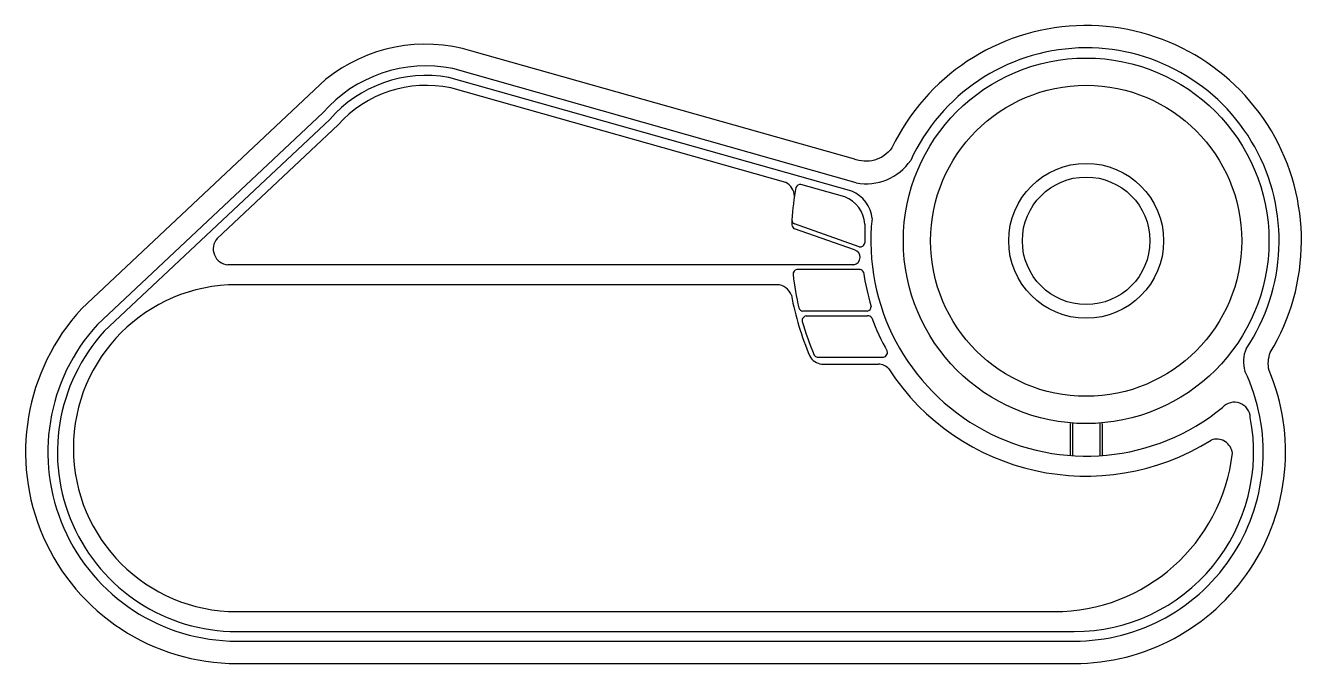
# Model space of a CAD drawing. Extents: x -1336.44 to -1328.44, y 427.61 to 431.61.
import ezdxf

# ---------------------------------------------------------------- set-up
doc = ezdxf.new("R2010")
doc.units = 0
doc.header["$LTSCALE"] = 10
doc.header["$MEASUREMENT"] = 0
doc.layers.add('Piscinas_Fibratec', color=4, linetype='CONTINUOUS')

msp = doc.modelspace()

# ---------------------------------------------------------------- linework, layer by layer
at = {"layer": 'Piscinas_Fibratec', "color": 2}
for p, q in [((-1331.2636, 430.5733), (-1333.7907, 431.287)), ((-1331.2354, 430.6257), (-1333.7651, 431.3432)), ((-1334.5801, 431.0656), (-1335.9927, 429.7385)), ((-1334.537, 431.0237), (-1335.9502, 429.696)), ((-1335.1191, 427.8128), (-1329.8691, 427.8128)), ((-1335.1191, 427.7528), (-1329.8691, 427.7528))]:
    msp.add_line(p, q, dxfattribs=at)
at = {"layer": 'Piscinas_Fibratec', "color": 1}
for p, q in [((-1331.6774, 430.6282), (-1333.778, 431.2214)), ((-1334.4847, 430.9904), (-1335.243, 430.278)), ((-1331.3082, 430.539), (-1331.5824, 430.6164)), ((-1331.6395, 430.393), (-1331.6395, 430.3621)), ((-1331.2183, 430.2254), (-1331.6233, 430.3684)), ((-1331.2464, 430.2056), (-1331.6222, 430.338)), ((-1331.1815, 430.3682), (-1331.1815, 430.2508)), ((-1329.3941, 430.2628), (-1329.3941, 430.2628)), ((-1331.2511, 430.1128), (-1335.1748, 430.1128)), ((-1331.211, 430.0828), (-1331.6071, 430.0828)), ((-1331.7314, 429.9878), (-1335.1191, 429.9878)), ((-1331.1671, 429.8228), (-1331.5703, 429.8228)), ((-1331.5495, 429.7928), (-1331.1649, 429.7928)), ((-1331.1671, 429.8228), (-1331.167, 429.8228)), ((-1331.4796, 429.5328), (-1331.073, 429.5328)), ((-1331.4527, 429.4904), (-1331.0969, 429.4904)), ((-1329.8941, 429.1171), (-1329.8941, 428.9165)), ((-1329.8791, 429.1171), (-1329.8791, 428.9165)), ((-1329.7091, 429.1171), (-1329.7091, 428.9165)), ((-1329.6941, 429.1171), (-1329.6941, 428.9165)), ((-1335.1191, 427.9378), (-1329.9941, 427.9378))]:
    msp.add_line(p, q, dxfattribs=at)
at = {"layer": 'Piscinas_Fibratec'}
msp.add_lwpolyline([(-1334.5635, 431.2734), (-1336.0917, 429.8376, 0.65421), (-1335.1191, 427.6128), (-1329.8691, 427.6128, 0.53606), (-1328.6474, 429.4507, -0.144183), (-1328.6394, 429.5634, 1.05051), (-1331.012, 430.8452, -0.351803), (-1331.2532, 430.7778), (-1333.6454, 431.453, 0.248283)], format="xyb", close=True, dxfattribs=at)
at = {"layer": 'Piscinas_Fibratec', "color": 2}
msp.add_circle((-1329.7941, 430.2628), 1.146, dxfattribs=at)
at = {"layer": 'Piscinas_Fibratec', "color": 1}
for radius in [0.975, 0.4857, 0.4]:
    msp.add_circle((-1329.7941, 430.2628), radius, dxfattribs=at)
at = {"layer": 'Piscinas_Fibratec', "color": 2}
for centre, radius, start, end in [((-1329.7941, 430.2628), 1.21, 325.9994, 155.38389), ((-1333.9325, 430.4996), 0.86, 78.77138, 138.84834), ((-1333.9325, 430.4996), 0.8, 79.78665, 139.07748), ((-1331.1739, 430.9601), 0.34, 259.56292, 325.35441), ((-1331.3362, 430.387), 0.2, 4.45667, 68.68674), ((-1329.7941, 430.2628), 1.35, 174.0574, 309.24251), ((-1335.1191, 428.9378), 1.185, 137.49086, 270), ((-1335.1191, 428.9378), 1.125, 137.6238, 270), ((-1328.6078, 429.5059), 0.2, 156.34845, 197.4845), ((-1329.8691, 428.9378), 1.185, 270, 25.38682), ((-1328.8651, 429.1511), 0.1, 1.82007, 138.59616), ((-1329.8691, 428.9378), 1.125, 270, 11.09538)]:
    msp.add_arc(centre, radius, start, end, dxfattribs=at)
at = {"layer": 'Piscinas_Fibratec', "color": 1}
for centre, radius, start, end in [((-1333.9325, 430.4977), 0.74, 77.94976, 138.25907), ((-1331.7226, 430.539), 0.1, 2.56038, 63.14313), ((-1329.7941, 430.2628), 1.85, 169.59213, 175.96327), ((-1331.5855, 430.5866), 0.03, 84.01811, 159.7142), ((-1331.3809, 430.3527), 0.2, 4.45667, 68.68674), ((-1331.6096, 430.3951), 0.03, 183.91583, 242.81353), ((-1331.6097, 430.3653), 0.03, 186.07163, 245.40089), ((-1335.1674, 430.2125), 0.1, 139.08829, 265.74863), ((-1331.2113, 430.2546), 0.03, 256.58868, 352.70935), ((-1331.2585, 430.1597), 0.0475, 278.86589, 75.232), ((-1331.602, 430.0533), 0.03, 100.39925, 184.11566), ((-1331.2172, 430.0534), 0.03, 24.82983, 77.97519), ((-1329.7941, 430.2628), 1.85, 186.56965, 193.14999), ((-1329.8241, 430.2628), 1.38, 188.19648, 197.31976), ((-1335.1191, 428.9628), 1.025, 90, 270), ((-1331.7365, 429.8879), 0.1, 19.79153, 87.06168), ((-1329.8241, 430.2628), 1.85, 190.62201, 203.01255), ((-1331.5676, 429.8527), 0.03, 201.00431, 264.79712), ((-1331.1715, 429.8524), 0.03, 278.69603, 359.07016), ((-1331.5444, 429.7632), 0.03, 99.93269, 190.01331), ((-1331.1628, 429.7629), 0.03, 35.47471, 94.1317), ((-1329.8241, 430.2628), 1.4, 200.16051, 209.64868), ((-1329.7941, 430.2628), 1.85, 195.83374, 202.79071), ((-1331.4403, 429.5896), 0.1, 210.01362, 262.85771), ((-1331.4744, 429.5623), 0.03, 212.60054, 259.9117), ((-1331.0698, 429.5626), 0.03, 263.88885, 14.70996), ((-1331.1035, 429.3906), 0.1, 43.92119, 86.20031), ((-1329.7941, 430.2628), 1.475, 212.97684, 302.07901), ((-1328.976, 428.9192), 0.1, 7.0379, 110.30844), ((-1329.9941, 429.0628), 1.125, 270, 353.29648)]:
    msp.add_arc(centre, radius, start, end, dxfattribs=at)

doc.saveas('drawing.dxf')
